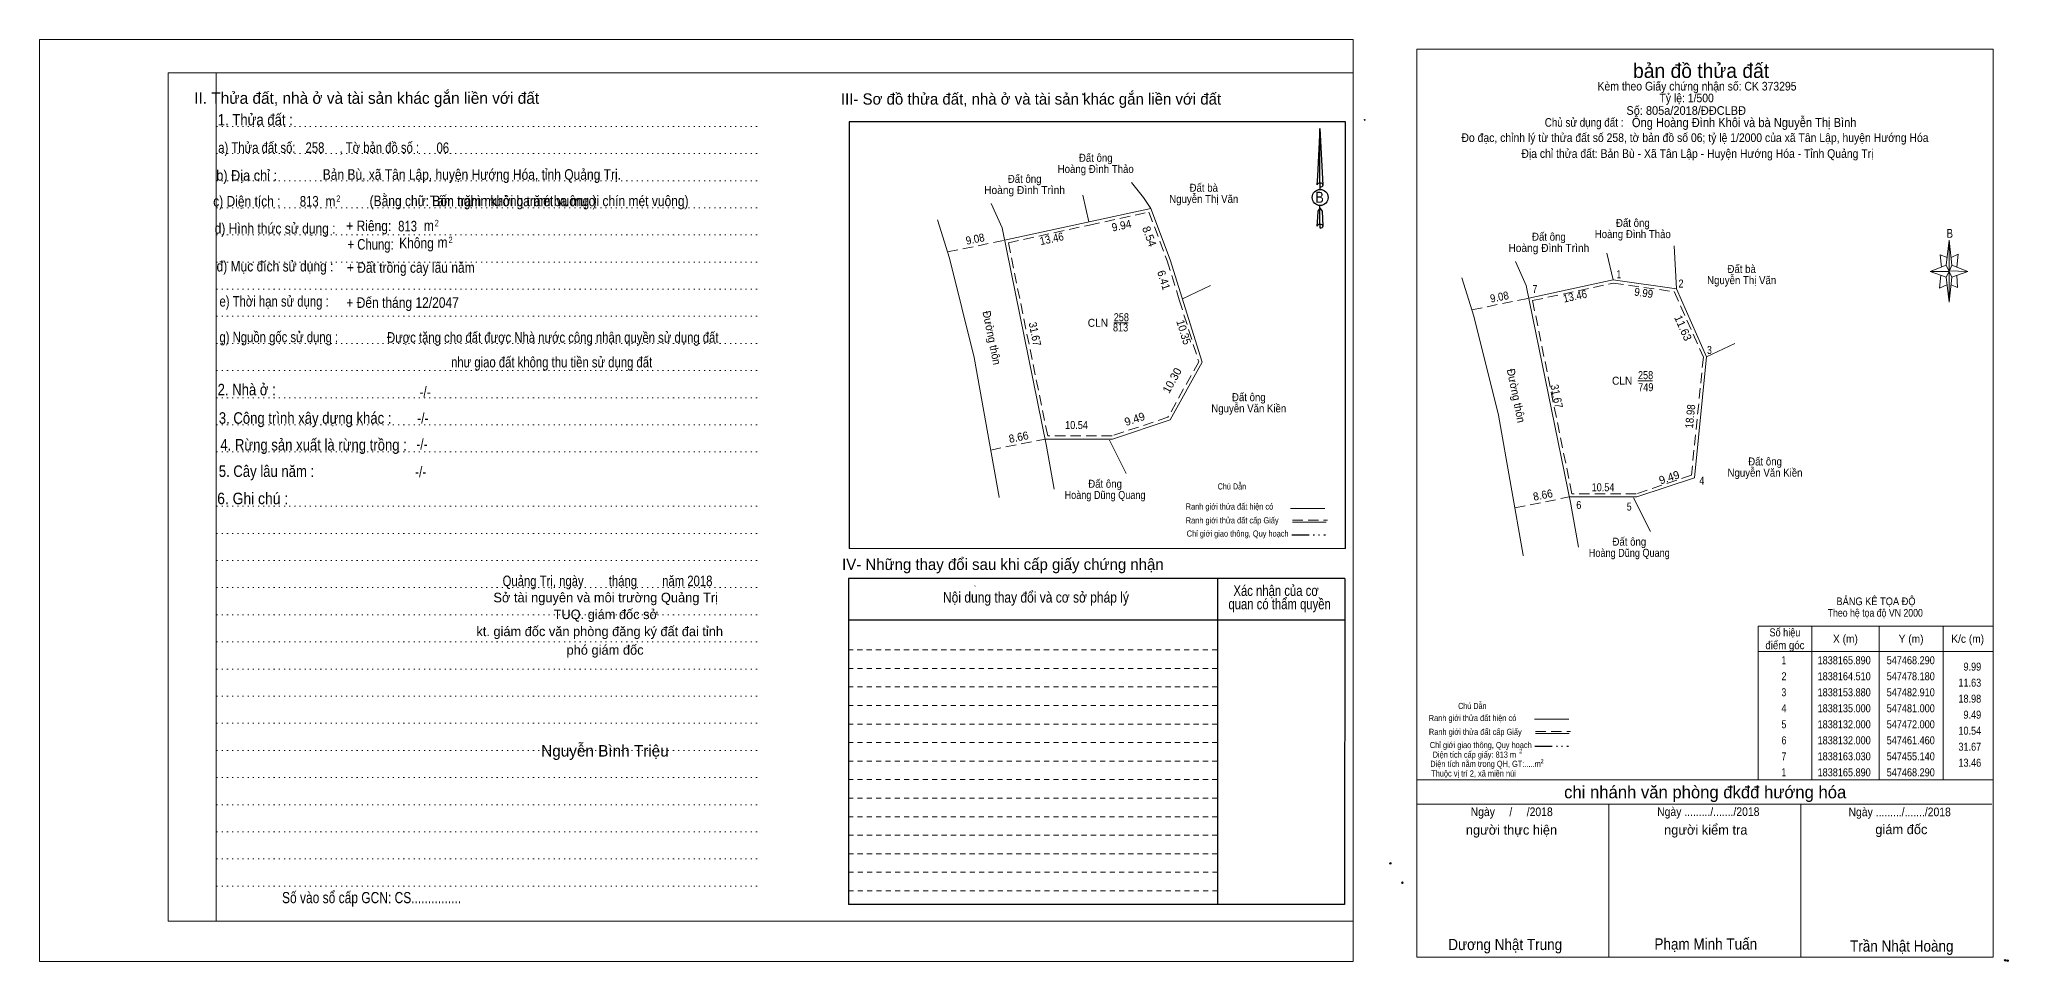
# Model space of a CAD drawing. Header units: metres. Extents: x 547001 to 548211, y 1837652 to 1838206.
# Drawn here: x 547222.5 to 547530.1, y 1838059.4 to 1838203.4 of the extents above; entities that cross this region are included whole.
import ezdxf
from ezdxf.enums import TextEntityAlignment as Align

# ---------------------------------------------------------------- set-up
doc = ezdxf.new("R2010")
doc.units = ezdxf.units.M
doc.header["$LTSCALE"] = 0.54
doc.header["$PDMODE"] = 32
doc.header["$PDSIZE"] = 0.27
for name, pattern in [('DASH_DOUBLE_DOT', [9.2, 5, -1.2, 0.3, -1.2, 0.3, -1.2]), ('DOTTED', [1.5, 0.3, -1.2]), ('MEDIUM_DASHED', [4.5, 3, -1.5]), ('SHORT_DASHED', [2.7, 1.5, -1.2])]:
    doc.linetypes.add(name, pattern=pattern)
for name, color, linetype, lineweight in [('1', 7, 'DOTTED', 13), ('10', 7, 'Continuous', 13), ('15', 7, 'Continuous', 13), ('42', 7, 'Continuous', 13), ('5', 7, 'Continuous', 13), ('61', 7, 'Continuous', 13), ('63', 7, 'Continuous', 13)]:
    doc.layers.add(name, color=color, linetype=linetype, lineweight=lineweight)
for name, color, linetype in [('12', 7, 'Continuous'), ('34', 7, 'Continuous'), ('6', 7, 'Continuous')]:
    doc.layers.add(name, color=color, linetype=linetype)

msp = doc.modelspace()

# ---------------------------------------------------------------- linework, layer by layer
at = {"layer": '1', "linetype": 'Continuous'}
for p, q in [((547242.61, 1838198.24), (547427.69, 1838198.24)), ((547242.61, 1838198.24), (547242.61, 1838065.74)), ((547427.69, 1838198.24), (547427.69, 1838064.64)), ((547471.51, 1838131.84), (547474.12, 1838126.59)), ((547242.61, 1838065.74), (547427.69, 1838065.74))]:
    msp.add_line(p, q, dxfattribs=at)
at = {"layer": '1'}
for p, q in [((547250.11, 1838198.24), (547250.11, 1838065.74)), ((547250.11, 1838198.24), (547250.11, 1838065.74)), ((547250.19, 1838189.84), (547334.73, 1838189.84)), ((547250.19, 1838185.6), (547334.73, 1838185.6)), ((547250.19, 1838181.38), (547334.73, 1838181.38)), ((547250.19, 1838177.14), (547334.73, 1838177.14)), ((547250.19, 1838172.9), (547334.73, 1838172.9)), ((547250.19, 1838168.66), (547334.73, 1838168.66)), ((547250.19, 1838164.42), (547334.73, 1838164.42)), ((547250.19, 1838160.2), (547334.73, 1838160.2)), ((547250.19, 1838155.96), (547334.73, 1838155.96)), ((547250.19, 1838151.72), (547334.73, 1838151.72)), ((547250.19, 1838147.48), (547334.73, 1838147.48)), ((547250.19, 1838143.26), (547334.73, 1838143.26)), ((547250.19, 1838139.02), (547334.73, 1838139.02)), ((547250.19, 1838130.54), (547334.73, 1838130.54)), ((547250.19, 1838126.3), (547334.73, 1838126.3)), ((547250.19, 1838122.06), (547334.73, 1838122.06)), ((547250.19, 1838117.84), (547334.73, 1838117.84)), ((547250.19, 1838113.6), (547334.73, 1838113.6)), ((547250.19, 1838109.36), (547334.73, 1838109.36)), ((547250.19, 1838105.12), (547334.73, 1838105.12)), ((547250.19, 1838100.9), (547334.73, 1838100.9)), ((547250.19, 1838096.66), (547334.73, 1838096.66)), ((547250.19, 1838092.42), (547334.73, 1838092.42)), ((547250.19, 1838088.18), (547334.73, 1838088.18)), ((547250.19, 1838083.94), (547334.73, 1838083.94)), ((547250.19, 1838079.72), (547334.73, 1838079.72)), ((547250.19, 1838075.48), (547334.73, 1838075.48)), ((547250.19, 1838071.24), (547334.73, 1838071.24))]:
    msp.add_line(p, q, dxfattribs=at)
at = {"layer": '1', "linetype": 'Continuous'}
for points in [[(547222.51, 1838059.44), (547427.69, 1838059.44), (547427.69, 1838203.44), (547222.51, 1838203.44)], [(547250.11, 1838198.24), (547427.69, 1838198.24), (547427.69, 1838065.74), (547250.11, 1838065.74)]]:
    msp.add_lwpolyline(points, close=True, dxfattribs=at)
at = {"layer": '1', "linetype": 'MEDIUM_DASHED'}
msp.add_lwpolyline([(547468.31, 1838165.38), (547477.84, 1838164.05), (547482.4, 1838153.8), (547480.54, 1838135.37), (547471.92, 1838132.5), (547461.87, 1838132.5), (547455.73, 1838162.65)], close=True, dxfattribs=at)
at = {"layer": '1'}
for p in [(547385.45, 1838194.9), (547429.45, 1838190.9)]:
    msp.add_point(p, dxfattribs=at)
at = {"layer": '10'}
msp.add_line((547487.29, 1838155.96), (547482.91, 1838153.88), dxfattribs=at)
at = {"layer": '15', "lineweight": 25}
for p, q in [((547348.97, 1838190.58), (547348.97, 1838123.94)), ((547422.51, 1838189.54), (547422.97, 1838180.7)), ((547422.51, 1838189.54), (547422.97, 1838180.7)), ((547422.51, 1838189.54), (547422.97, 1838180.7)), ((547422.13, 1838182.08), (547422.05, 1838180.72)), ((547422.51, 1838181), (547422.51, 1838180.66)), ((547422.97, 1838180.7), (547422.97, 1838180.72)), ((547422.51, 1838180.66), (547422.51, 1838180.4)), ((547422.51, 1838180.4), (547422.51, 1838180.06)), ((547422.51, 1838180.4), (547422.51, 1838180.06)), ((547422.51, 1838180.4), (547422.51, 1838180.06)), ((547422.51, 1838177.08), (547422.51, 1838177.48)), ((547422.51, 1838177.08), (547422.51, 1838177.48)), ((547422.51, 1838177.08), (547422.51, 1838177.48)), ((547422.51, 1838177.08), (547422.85, 1838176.6)), ((547422.51, 1838177.08), (547422.85, 1838176.6)), ((547422.51, 1838177.08), (547422.85, 1838176.6)), ((547422.51, 1838174.58), (547422.51, 1838174.24)), ((547422.85, 1838176.6), (547422.97, 1838174.28)), ((547422.85, 1838176.6), (547422.97, 1838174.28)), ((547422.85, 1838176.6), (547422.97, 1838174.28)), ((547422.51, 1838174.24), (547422.51, 1838173.98)), ((547422.97, 1838174.28), (547422.97, 1838174.3)), ((547406.49, 1838119.24), (547406.53, 1838068.36)), ((547426.41, 1838119.24), (547426.37, 1838068.36)), ((547426.41, 1838112.78), (547348.89, 1838112.78)), ((547426.37, 1838068.36), (547348.89, 1838068.36))]:
    msp.add_line(p, q, dxfattribs=at)
at = {"layer": '15'}
for p, q in [((547417.92, 1838130.2), (547423.3, 1838130.2)), ((547418.23, 1838128.06), (547423.49, 1838128.06)), ((547348.97, 1838123.94), (547426.49, 1838123.94)), ((547368.69, 1838118.14), (547368.61, 1838118.06))]:
    msp.add_line(p, q, dxfattribs=at)
at = {"layer": '15', "linetype": 'DASH_DOUBLE_DOT', "lineweight": 25}
msp.add_line((547418.13, 1838126.08), (547423.36, 1838126.08), dxfattribs=at)
at = {"layer": '15', "linetype": 'MEDIUM_DASHED'}
msp.add_line((547418.23, 1838128.38), (547423.67, 1838128.38), dxfattribs=at)
at = {"layer": '15', "linetype": 'SHORT_DASHED'}
for p, q in [((547406.47, 1838108.1), (547348.89, 1838108.1)), ((547406.49, 1838105.2), (547348.89, 1838105.2)), ((547406.49, 1838102.32), (547348.89, 1838102.32)), ((547406.49, 1838099.42), (547348.89, 1838099.42)), ((547406.49, 1838096.54), (547348.89, 1838096.54)), ((547406.49, 1838093.64), (547348.89, 1838093.64)), ((547406.49, 1838090.74), (547348.89, 1838090.74)), ((547406.49, 1838087.86), (547348.89, 1838087.86)), ((547406.49, 1838084.96), (547348.89, 1838084.96)), ((547406.49, 1838082.06), (547348.89, 1838082.06)), ((547406.51, 1838079.18), (547348.89, 1838079.18)), ((547406.51, 1838076.28), (547348.89, 1838076.28)), ((547406.53, 1838073.4), (547348.89, 1838073.4)), ((547406.53, 1838070.5), (547348.89, 1838070.5))]:
    msp.add_line(p, q, dxfattribs=at)
at = {"layer": '15', "lineweight": 25}
for points in [[(547426.49, 1838123.94), (547426.49, 1838190.58), (547348.97, 1838190.58)], [(547422.51, 1838181), (547422.51, 1838189.54), (547422.13, 1838182.08)], [(547422.51, 1838174.58), (547422.51, 1838177.08), (547422.17, 1838176.6), (547422.13, 1838175.66), (547422.05, 1838174.3)], [(547426.41, 1838119.24), (547348.89, 1838119.24), (547348.89, 1838068.36)]]:
    msp.add_lwpolyline(points, dxfattribs=at)
for centre, start_param, end_param in [((547422.5393, 1838180.6981), 1.57079633, 3.07445202), ((547422.5393, 1838180.6981), 0.06714063, 1.57079633), ((547422.5393, 1838180.6981), 4.71238898, 6.28318531), ((547422.5393, 1838174.2777), 1.57079633, 2.49106941), ((547422.5393, 1838174.2777), 0.06714063, 1.57079633), ((547422.5393, 1838174.2777), 2.49106941, 3.07427841), ((547422.5393, 1838174.2777), 4.71238898, 6.28318531)]:
    msp.add_ellipse(centre, major_axis=(0.4535, 0), ratio=0.655448, start_param=start_param, end_param=end_param, dxfattribs=at)
msp.add_ellipse((547422.5388, 1838178.7597), major_axis=(0, 1.258), ratio=0.983453, dxfattribs=at)
at = {"layer": '42'}
for p, q in [((547394.94, 1838178.74), (547393.06, 1838181.11)), ((547372.86, 1838174.03), (547371.17, 1838177.81)), ((547386.41, 1838174.93), (547385.46, 1838179.11)), ((547396.12, 1838177.04), (547394.94, 1838178.74)), ((547477.83, 1838171.23), (547478.18, 1838164.51)), ((547478.18, 1838164.51), (547468.29, 1838165.89)), ((547405.41, 1838165), (547401.03, 1838162.92)), ((547482.91, 1838153.88), (547478.18, 1838164.51)), ((547390.31, 1838159.18), (547392.58, 1838159.18)), ((547482.91, 1838153.88), (547481, 1838135)), ((547389.63, 1838140.88), (547392.24, 1838135.63)), ((547372.41, 1838131.9), (547372.4, 1838131.97))]:
    msp.add_line(p, q, dxfattribs=at)
at = {"layer": '42', "linetype": 'MEDIUM_DASHED'}
for p, q in [((547364.36, 1838170.26), (547373.26, 1838172.07)), ((547371.09, 1838139.32), (547379.58, 1838141.04))]:
    msp.add_line(p, q, dxfattribs=at)
at = {"layer": '42'}
for points in [[(547362.79, 1838175.25), (547364.68, 1838169.26), (547368.52, 1838153.79), (547372.4, 1838131.97)], [(547373.26, 1838172.07), (547396.12, 1838177.04), (547399.12, 1838169.04), (547404.12, 1838153.04), (547399.12, 1838144.04), (547390.12, 1838141.04), (547379.58, 1838141.04)], [(547381, 1838133.19), (547379.81, 1838139.9), (547372.86, 1838174.03)]]:
    msp.add_lwpolyline(points, dxfattribs=at)
at = {"layer": '42', "linetype": 'MEDIUM_DASHED'}
msp.add_lwpolyline([(547395.8, 1838176.46), (547398.65, 1838168.88), (547400.55, 1838162.77), (547403.58, 1838153.1), (547398.78, 1838144.45), (547390.04, 1838141.54), (547379.99, 1838141.54), (547373.85, 1838171.69), (547386.52, 1838174.44)], close=True, dxfattribs=at)
at = {"layer": '5'}
for p, q in [((547520.3, 1838168.2), (547520.8, 1838172.1)), ((547520.3, 1838166.3), (547517.8, 1838167.2)), ((547521.2, 1838166.3), (547520.8, 1838162.4)), ((547521.2, 1838168.2), (547523.7, 1838167.2)), ((547522, 1838166.6), (547522.1, 1838164.7)), ((547522.1, 1838164.7), (547521.1, 1838165.1)), ((547456, 1838097.28), (547461.38, 1838097.28)), ((547456.2, 1838095.04), (547461.46, 1838095.04)), ((547437.64, 1838087.84), (547527.64, 1838087.84)), ((547437.64, 1838084.04), (547527.44, 1838084.04)), ((547437.64, 1838084.04), (547527.44, 1838084.04)), ((547437.64, 1838084.04), (547527.44, 1838084.04)), ((547467.64, 1838060.14), (547467.64, 1838084.04)), ((547497.64, 1838060.14), (547497.64, 1838084.04)), ((547527.64, 1838060.14), (547437.64, 1838060.14))]:
    msp.add_line(p, q, dxfattribs=at)
at = {"layer": '5', "linetype": 'MEDIUM_DASHED'}
msp.add_line((547456.2, 1838095.36), (547461.64, 1838095.36), dxfattribs=at)
at = {"layer": '5', "linetype": 'DASH_DOUBLE_DOT', "lineweight": 25}
msp.add_line((547456.1, 1838093.06), (547461.32, 1838093.06), dxfattribs=at)
at = {"layer": '5'}
for points in [[(547437.64, 1838201.94), (547527.64, 1838201.94), (547527.64, 1838060.14), (547437.64, 1838060.14)], [(547520.8, 1838172.1), (547521.2, 1838168.2), (547520.8, 1838167.2)], [(547520.8, 1838167.2), (547517.8, 1838167.2), (547520.3, 1838168.2), (547521.2, 1838166.3), (547523.7, 1838167.2), (547520.8, 1838167.3)], [(547520.8, 1838167.2), (547520.8, 1838162.4), (547520.3, 1838166.3)]]:
    msp.add_lwpolyline(points, close=True, dxfattribs=at)
for points in [[(547520.5, 1838169.4), (547519.4, 1838169.8), (547519.6, 1838167.9)], [(547521.1, 1838169.4), (547522.2, 1838169.9), (547522, 1838167.9)], [(547520.8, 1838167.2), (547520.3, 1838168.2), (547517.8, 1838167.2)], [(547519.5, 1838166.6), (547519.3, 1838164.6), (547520.4, 1838165.1)], [(547520.8, 1838167.2), (547521.2, 1838166.3), (547523.7, 1838167.2)]]:
    msp.add_lwpolyline(points, dxfattribs=at)
for p in [(547433.52, 1838074.78), (547435.39, 1838071.76), (547529.54, 1838059.64), (547529.94, 1838059.58)]:
    msp.add_point(p, dxfattribs=at)
at = {"layer": '61'}
for p, q in [((547454.74, 1838164.99), (547453.05, 1838168.77)), ((547468.29, 1838165.89), (547467.34, 1838170.07)), ((547455.14, 1838163.03), (547468.29, 1838165.89)), ((547454.29, 1838122.86), (547454.28, 1838122.93))]:
    msp.add_line(p, q, dxfattribs=at)
for points in [[(547444.67, 1838166.21), (547446.56, 1838160.22), (547450.4, 1838144.75), (547454.28, 1838122.93)], [(547462.88, 1838124.15), (547461.69, 1838130.86), (547454.74, 1838164.99)], [(547481, 1838135), (547472, 1838132), (547461.46, 1838132)]]:
    msp.add_lwpolyline(points, dxfattribs=at)
at = {"layer": '63', "linetype": 'MEDIUM_DASHED'}
for p, q in [((547446.24, 1838161.22), (547455.14, 1838163.03)), ((547452.97, 1838130.28), (547461.46, 1838132))]:
    msp.add_line(p, q, dxfattribs=at)
at = {"layer": '63'}
for p, q in [((547472.19, 1838150.14), (547474.46, 1838150.14)), ((547499.34, 1838111.84), (547499.34, 1838087.84)), ((547509.84, 1838111.84), (547509.84, 1838087.84)), ((547519.84, 1838111.84), (547519.84, 1838087.84)), ((547490.94, 1838107.84), (547527.64, 1838107.84))]:
    msp.add_line(p, q, dxfattribs=at)
msp.add_lwpolyline([(547490.94, 1838111.84), (547527.64, 1838111.84), (547527.64, 1838087.84), (547490.94, 1838087.84)], close=True, dxfattribs=at)

# ---------------------------------------------------------------- texts
at = {"layer": '1'}
for s, width, p in [('CLN', 0.95, (547469.715, 1838149.52)), ('258', 0.85, (547473.375, 1838150.39)), ('749', 0.85, (547473.41, 1838148.51))]:
    msp.add_text(s, height=1.25, dxfattribs=dict(at, width=width)).set_placement(p, align=Align.CENTER)
at = {"layer": '12', "width": 0.85}
msp.add_text('Tám trăm mười ba mét vuông )', height=1.65, dxfattribs=at).set_placement((547296.52, 1838177.39), align=Align.CENTER)
at = {"layer": '15'}
for s, height, p in [('II. Thửa đất, nhà ở và tài sản khác gắn liền với đất', 1.8, (547273.625, 1838193.38)), ('III- Sơ đồ thửa đất, nhà ở và tài sản khác gắn liền với đất', 1.75, (547377.39, 1838193.26)), ('IV- Những thay đổi sau khi cấp giấy chứng nhận', 1.75, (547372.995, 1838120.6)), ('Sở tài nguyên và môi trường Quảng Trị', 1.5, (547310.96, 1838115.54)), ('TUQ. giám đốc sở', 1.493, (547310.97, 1838112.92)), ('kt. giám đốc văn phòng đăng ký đất đai tỉnh', 1.493, (547310.025, 1838110.26)), ('phó giám đốc', 1.5, (547310.86, 1838107.36)), ('Nguyễn Bình Triệu', 1.787, (547310.845, 1838091.46))]:
    msp.add_text(s, height=height, dxfattribs=at).set_placement(p, align=Align.CENTER)
for s, height, width, p in [('1. Thửa đất :', 1.8, 0.85, (547256.235, 1838190)), ('a) Thửa đất số:              , Tờ bản đồ số : ', 1.65, 0.8, (547266.375, 1838185.72)), ('258', 1.65, 0.8, (547265.55, 1838185.72)), ('06', 1.65, 0.8, (547285.52, 1838185.7)), ('b) Địa chỉ : ', 1.65, 0.9, (547255.16, 1838181.38)), ('Bản Bù, xã Tân Lập, huyện Hướng Hóa, tỉnh Quảng Trị.', 1.65, 0.85, (547290.06, 1838181.52)), ('c) Diện tích :                                                   ', 1.65, 0.85, (547268.205, 1838177.34)), ('813', 1.65, 0.8, (547264.655, 1838177.34)), (' m', 1.65, 0.85, (547267.695, 1838177.36)), ('2', 1, 0.75, (547269.205, 1838178.08)), ('(Bằng chữ: Bốn nghìn không trăm ba mươi chín mét vuông)', 1.65, 0.85, (547298.995, 1838177.4)), ('B', 1.728, 0.85, (547422.455, 1838177.92)), ('d) Hình thức sử dụng :', 1.65, 0.85, (547259.325, 1838173.1)), ('+ Riêng: ', 1.65, 0.85, (547274.215, 1838173.5)), ('813', 1.65, 0.8, (547280.015, 1838173.46)), (' m', 1.65, 0.85, (547283.085, 1838173.54)), ('2', 1, 0.75, (547284.575, 1838174.26)), ('       + Chung:', 1.65, 0.8, (547272.525, 1838170.62)), ('Không', 1.65, 0.85, (547281.405, 1838170.82)), (' m', 1.65, 0.85, (547285.225, 1838170.92)), ('2', 1, 0.75, (547286.735, 1838171.64)), ('đ) Mục đích sử dụng :', 1.65, 0.85, (547259.305, 1838167.2)), ('+ Đất trồng cây lâu năm', 1.65, 0.85, (547280.515, 1838167)), ('e) Thời hạn sử dụng :', 1.65, 0.8, (547259.17, 1838161.72)), ('+ Đến tháng 12/2047', 1.65, 0.85, (547279.235, 1838161.52)), ('g) Nguồn gốc sử dụng :', 1.65, 0.8, (547259.905, 1838156.14)), ('Được tặng cho đất được Nhà nước công nhận quyền sử dụng đất', 1.65, 0.8, (547302.69, 1838156.08)), ('như giao đất không thu tiền sử dụng đất', 1.65, 0.8, (547302.515, 1838152.22)), ('2. Nhà ở :', 1.8, 0.85, (547254.885, 1838147.86)), ('-/-', 1.65, 0.85, (547282.745, 1838147.56)), ('3. Công trình xây dựng khác :', 1.8, 0.85, (547264.015, 1838143.42)), ('-/-', 1.65, 0.85, (547282.405, 1838143.48)), ('4. Rừng sản xuất là rừng trồng :', 1.8, 0.85, (547265.335, 1838139.24)), ('-/-', 1.65, 0.85, (547282.265, 1838139.42)), ('5. Cây lâu năm :', 1.8, 0.85, (547257.98, 1838135.12)), ('-/-', 1.65, 0.85, (547282.065, 1838135.1)), ('6. Ghi chú :', 1.8, 0.9, (547255.825, 1838130.86)), ('Ranh giới thửa đất hiện có ', 0.96, 0.9, (547408.545, 1838130.02)), ('Ranh giới thửa đất cấp Giấy', 0.96, 0.9, (547408.81, 1838127.86)), ('Chỉ giới giao thông, Quy hoạch', 0.96, 0.9, (547409.66, 1838125.8)), ('Quảng Trị, ngày        tháng        năm 2018', 1.65, 0.8, (547311.245, 1838118.06)), ('Nội dung thay đổi và cơ sở pháp lý', 1.65, 0.85, (547378.16, 1838115.5)), (' quan có thẩm quyền', 1.65, 0.8, (547415.97, 1838114.46)), ('Xác nhận của cơ', 1.65, 0.8, (547415.665, 1838116.54)), ('Số vào sổ cấp GCN: CS...............', 1.75, 0.8, (547274.4, 1838068.56))]:
    msp.add_text(s, height=height, dxfattribs=dict(at, width=width)).set_placement(p, align=Align.CENTER)
at = {"layer": '34', "width": 0.9}
msp.add_text('Ông Hoàng Đình Khôi và bà Nguyễn Thị Bình', height=1.44, dxfattribs=at).set_placement((547471.24, 1838189.74))
at = {"layer": '42'}
for s, height, width, p in [('Hoàng Đình Thảo', 1.25, 0.9, (547387.495, 1838182.58)), ('Đất ông', 1.25, 0.9, (547387.505, 1838184.33)), ('Đất ông', 1.25, 0.9, (547376.395, 1838181.04)), ('Đất bà', 1.25, 0.9, (547404.37, 1838179.65)), ('Hoàng Đình Trình', 1.25, 0.95, (547376.385, 1838179.29)), ('Nguyễn Thị Vãn', 1.25, 0.9, (547404.37, 1838177.9)), ('CLN', 1.25, 0.95, (547387.835, 1838158.56)), ('258', 1.25, 0.85, (547391.495, 1838159.43)), ('813', 1.25, 0.85, (547391.375, 1838157.84)), ('Đất ông', 1.25, 0.9, (547411.405, 1838146.95)), ('10.54', 1.25, 0.85, (547384.495, 1838142.6)), ('Nguyễn Văn Kiền', 1.25, 0.9, (547411.4, 1838145.2)), ('Đất ông', 1.25, 0.9, (547388.955, 1838133.43)), ('Hoàng Dũng Quang', 1.25, 0.85, (547388.95, 1838131.68)), ('Chú Dẫn', 0.96, 0.85, (547408.765, 1838133.16))]:
    msp.add_text(s, height=height, dxfattribs=dict(at, width=width)).set_placement(p, align=Align.CENTER)
for s, rotation, width, p in [('9.94', 12.26, 0.95, (547391.6523, 1838173.7564)), ('9.08', 11.496, 0.9, (547368.7854, 1838171.6601)), ('13.46', 12.27, 0.9, (547380.7522, 1838171.7137)), ('6.41', 287.333, 0.95, (547397.5353, 1838165.6712)), ('Đường thôn', 281.51, 0.95, (547370.6593, 1838156.7247)), ('31.67', 281.512, 0.9, (547377.393, 1838157.2997)), ('10.35', 287.367, 0.95, (547400.6522, 1838157.5365)), ('8.66', 11.453, 0.95, (547375.5759, 1838140.7331))]:
    msp.add_text(s, height=1.25, rotation=rotation, dxfattribs=dict(at, width=width)).set_placement(p, align=Align.CENTER)
for s, rotation, p in [('8.54', 290.556, (547395.2858, 1838172.4644)), ('10.30', 60.945, (547399.9708, 1838149.8815)), ('9.49', 18.435, (547393.7724, 1838143.5675))]:
    msp.add_text(s, height=1.25, rotation=rotation, dxfattribs=at).set_placement(p, align=Align.CENTER)
at = {"layer": '5'}
for s, height, p in [('bản đồ thửa đất', 2.25, (547482.045, 1838197.42)), ('chi nhánh văn phòng đkđđ hướng hóa', 1.944, (547482.685, 1838084.94)), ('người thực hiện', 1.5, (547452.43, 1838079.26)), ('người kiểm tra', 1.5, (547482.775, 1838079.26)), ('giám đốc', 1.5, (547513.325, 1838079.34))]:
    msp.add_text(s, height=height, dxfattribs=at).set_placement(p, align=Align.CENTER)
for s, height, width, p in [('Kèm theo Giấy chứng nhận số: CK 373295', 1.35, 0.9, (547481.41, 1838195.46)), ('Số: 805a/2018/ĐĐCLBĐ', 1.35, 0.95, (547479.72, 1838191.66)), ('Tỷ lệ: 1/500', 1.35, 0.9, (547479.79, 1838193.62)), ('Chủ sử dụng đất :', 1.35, 0.85, (547463.77, 1838189.8)), ('Đo đạc, chỉnh lý từ thửa đất số 258, tờ bản đồ số 06; tỷ lệ 1/2000 của xã Tân Lập, huyện Hướng Hóa', 1.35, 0.9, (547481.09, 1838187.42)), ('Địa chỉ thửa đất: Bản Bù - Xã Tân Lập - Huyện Hướng Hóa - Tỉnh Quảng Trị', 1.35, 0.9, (547481.47, 1838184.94)), ('B', 1.378, 0.8, (547520.9, 1838172.46)), ('Ranh giới thửa đất hiện có ', 0.96, 0.9, (547446.505, 1838097)), ('Chú Dẫn', 0.96, 0.85, (547446.315, 1838098.88)), ('Ranh giới thửa đất cấp Giấy', 0.96, 0.9, (547446.78, 1838094.84)), ('Chỉ giới giao thông, Quy hoạch', 0.96, 0.9, (547447.63, 1838092.78)), ('Diện tích cấp giấy: 813 m', 0.96, 0.9, (547446.635, 1838091.28)), ('Diện tích nằm trong QH, GT:.....m', 0.96, 0.9, (547448.375, 1838089.84)), ('Thuộc vị trí 2, xã miền núi', 0.96, 0.9, (547446.5, 1838088.34)), ('Ngày     /     /2018', 1.35, 0.9, (547452.465, 1838082.16)), ('Ngày ........./......./2018', 1.35, 0.9, (547483.17, 1838082.18)), ('Ngày ........./......./2018', 1.35, 0.9, (547513.06, 1838082.14)), ('Dương Nhật Trung', 1.75, 0.9, (547451.455, 1838061.24)), ('Phạm Minh Tuấn', 1.75, 0.9, (547482.775, 1838061.32)), ('Trần Nhật Hoàng', 1.75, 0.9, (547513.39, 1838061))]:
    msp.add_text(s, height=height, dxfattribs=dict(at, width=width)).set_placement(p, align=Align.CENTER)
at = {"layer": '6'}
for s, width, p in [('BẢNG KÊ TỌA ĐỘ', 0.9, (547509.36, 1838115.1)), ('Theo hệ tọa độ VN 2000', 0.85, (547509.25, 1838113.3))]:
    msp.add_text(s, height=1.2, dxfattribs=dict(at, width=width)).set_placement(p, align=Align.CENTER)
at = {"layer": '63'}
for s, height, width, p in [('Đất ông', 1.25, 0.9, (547471.385, 1838174.16)), ('Hoàng Đình Trình', 1.25, 0.95, (547458.265, 1838170.25)), ('Đất ông', 1.25, 0.9, (547458.275, 1838172)), ('Hoàng Đình Thảo', 1.25, 0.9, (547471.375, 1838172.41)), ('Nguyễn Thị Vãn', 1.25, 0.9, (547488.38, 1838165.22)), ('Đất bà', 1.25, 0.9, (547488.38, 1838166.97)), ('Đất ông', 1.25, 0.9, (547492.035, 1838136.91)), ('Nguyễn Văn Kiền', 1.25, 0.9, (547492.03, 1838135.16)), ('10.54', 1.25, 0.85, (547466.725, 1838132.88)), ('Đất ông', 1.25, 0.9, (547470.835, 1838124.39)), ('Hoàng Dũng Quang', 1.25, 0.85, (547470.83, 1838122.64)), ('Số hiệu', 1.25, 0.85, (547495.14, 1838110.22)), ('X (m)', 1.25, 0.95, (547504.59, 1838109.22)), ('Y (m)', 1.25, 0.95, (547514.845, 1838109.22)), ('K/c (m)', 1.25, 0.95, (547523.685, 1838109.22)), ('điểm góc', 1.25, 0.9, (547495.14, 1838108.22)), (' 1', 1.25, 0.75, (547494.79, 1838105.87)), ('1838165.890', 1.25, 0.85, (547504.39, 1838105.87)), ('547468.290', 1.25, 0.85, (547514.79, 1838105.87)), (' 2', 1.25, 0.85, (547494.795, 1838103.37)), ('1838164.510', 1.25, 0.85, (547504.39, 1838103.37)), ('547478.180', 1.25, 0.85, (547514.79, 1838103.37)), (' 3', 1.25, 0.8, (547494.785, 1838100.87)), ('1838153.880', 1.25, 0.85, (547504.39, 1838100.87)), ('547482.910', 1.25, 0.85, (547514.79, 1838100.87)), (' 4', 1.25, 0.85, (547494.79, 1838098.37)), ('1838135.000', 1.25, 0.85, (547504.39, 1838098.37)), ('547481.000', 1.25, 0.85, (547514.79, 1838098.37)), (' 5', 1.25, 0.8, (547494.795, 1838095.87)), (' 6', 1.25, 0.85, (547494.795, 1838093.37)), ('1838132.000', 1.25, 0.85, (547504.39, 1838095.87)), ('1838132.000', 1.25, 0.85, (547504.39, 1838093.37)), ('547472.000', 1.25, 0.85, (547514.79, 1838095.87)), ('547461.460', 1.25, 0.85, (547514.79, 1838093.37)), ('2', 0.625, 0.8, (547453.87, 1838091.98)), (' 7', 1.25, 0.8, (547494.795, 1838090.87)), ('1838163.030', 1.25, 0.85, (547504.39, 1838090.87)), ('547455.140', 1.25, 0.85, (547514.79, 1838090.87)), ('2', 0.625, 0.8, (547457.22, 1838090.42)), (' 1', 1.25, 0.75, (547494.79, 1838088.37)), ('1838165.890', 1.25, 0.85, (547504.39, 1838088.37)), ('547468.290', 1.25, 0.85, (547514.79, 1838088.37))]:
    msp.add_text(s, height=height, dxfattribs=dict(at, width=width)).set_placement(p, align=Align.CENTER)
for s, width, p in [(' 1', 0.75, (547469.54, 1838166.14)), (' 2', 0.85, (547479.3, 1838164.69)), (' 7', 0.8, (547456.46, 1838163.84)), (' 3', 0.8, (547483.72, 1838154.32)), (' 4', 0.85, (547482.56, 1838133.93)), (' 6', 0.85, (547463.34, 1838130.12)), (' 5', 0.8, (547471.19, 1838129.86)), ('9.99', 0.85, (547525.79, 1838104.87)), ('11.63', 0.85, (547525.79, 1838102.37)), ('18.98', 0.85, (547525.79, 1838099.87)), ('9.49', 0.85, (547525.79, 1838097.37)), ('10.54', 0.85, (547525.79, 1838094.87)), ('31.67', 0.85, (547525.79, 1838092.37)), ('13.46', 0.85, (547525.79, 1838089.87))]:
    msp.add_text(s, height=1.25, dxfattribs=dict(at, width=width)).set_placement(p, align=Align.RIGHT)
for s, rotation, width, p in [('9.08', 11.496, 0.9, (547450.6654, 1838162.6201)), ('13.46', 12.27, 0.9, (547462.4822, 1838162.7337)), ('9.99', 352.057, 0.9, (547472.9986, 1838163.2451)), ('Đường thôn', 281.51, 0.95, (547452.5393, 1838147.6847)), ('31.67', 281.512, 0.9, (547458.883, 1838147.5797)), ('18.98', 84.223, 0.9, (547480.9569, 1838144.5071)), ('8.66', 11.453, 0.95, (547457.4559, 1838131.6931))]:
    msp.add_text(s, height=1.25, rotation=rotation, dxfattribs=dict(at, width=width)).set_placement(p, align=Align.CENTER)
for s, rotation, p in [('11.63', 293.987, (547478.6569, 1838158.1291)), ('9.49', 18.435, (547477.2624, 1838134.4475))]:
    msp.add_text(s, height=1.25, rotation=rotation, dxfattribs=at).set_placement(p, align=Align.CENTER)

doc.saveas('drawing.dxf')
